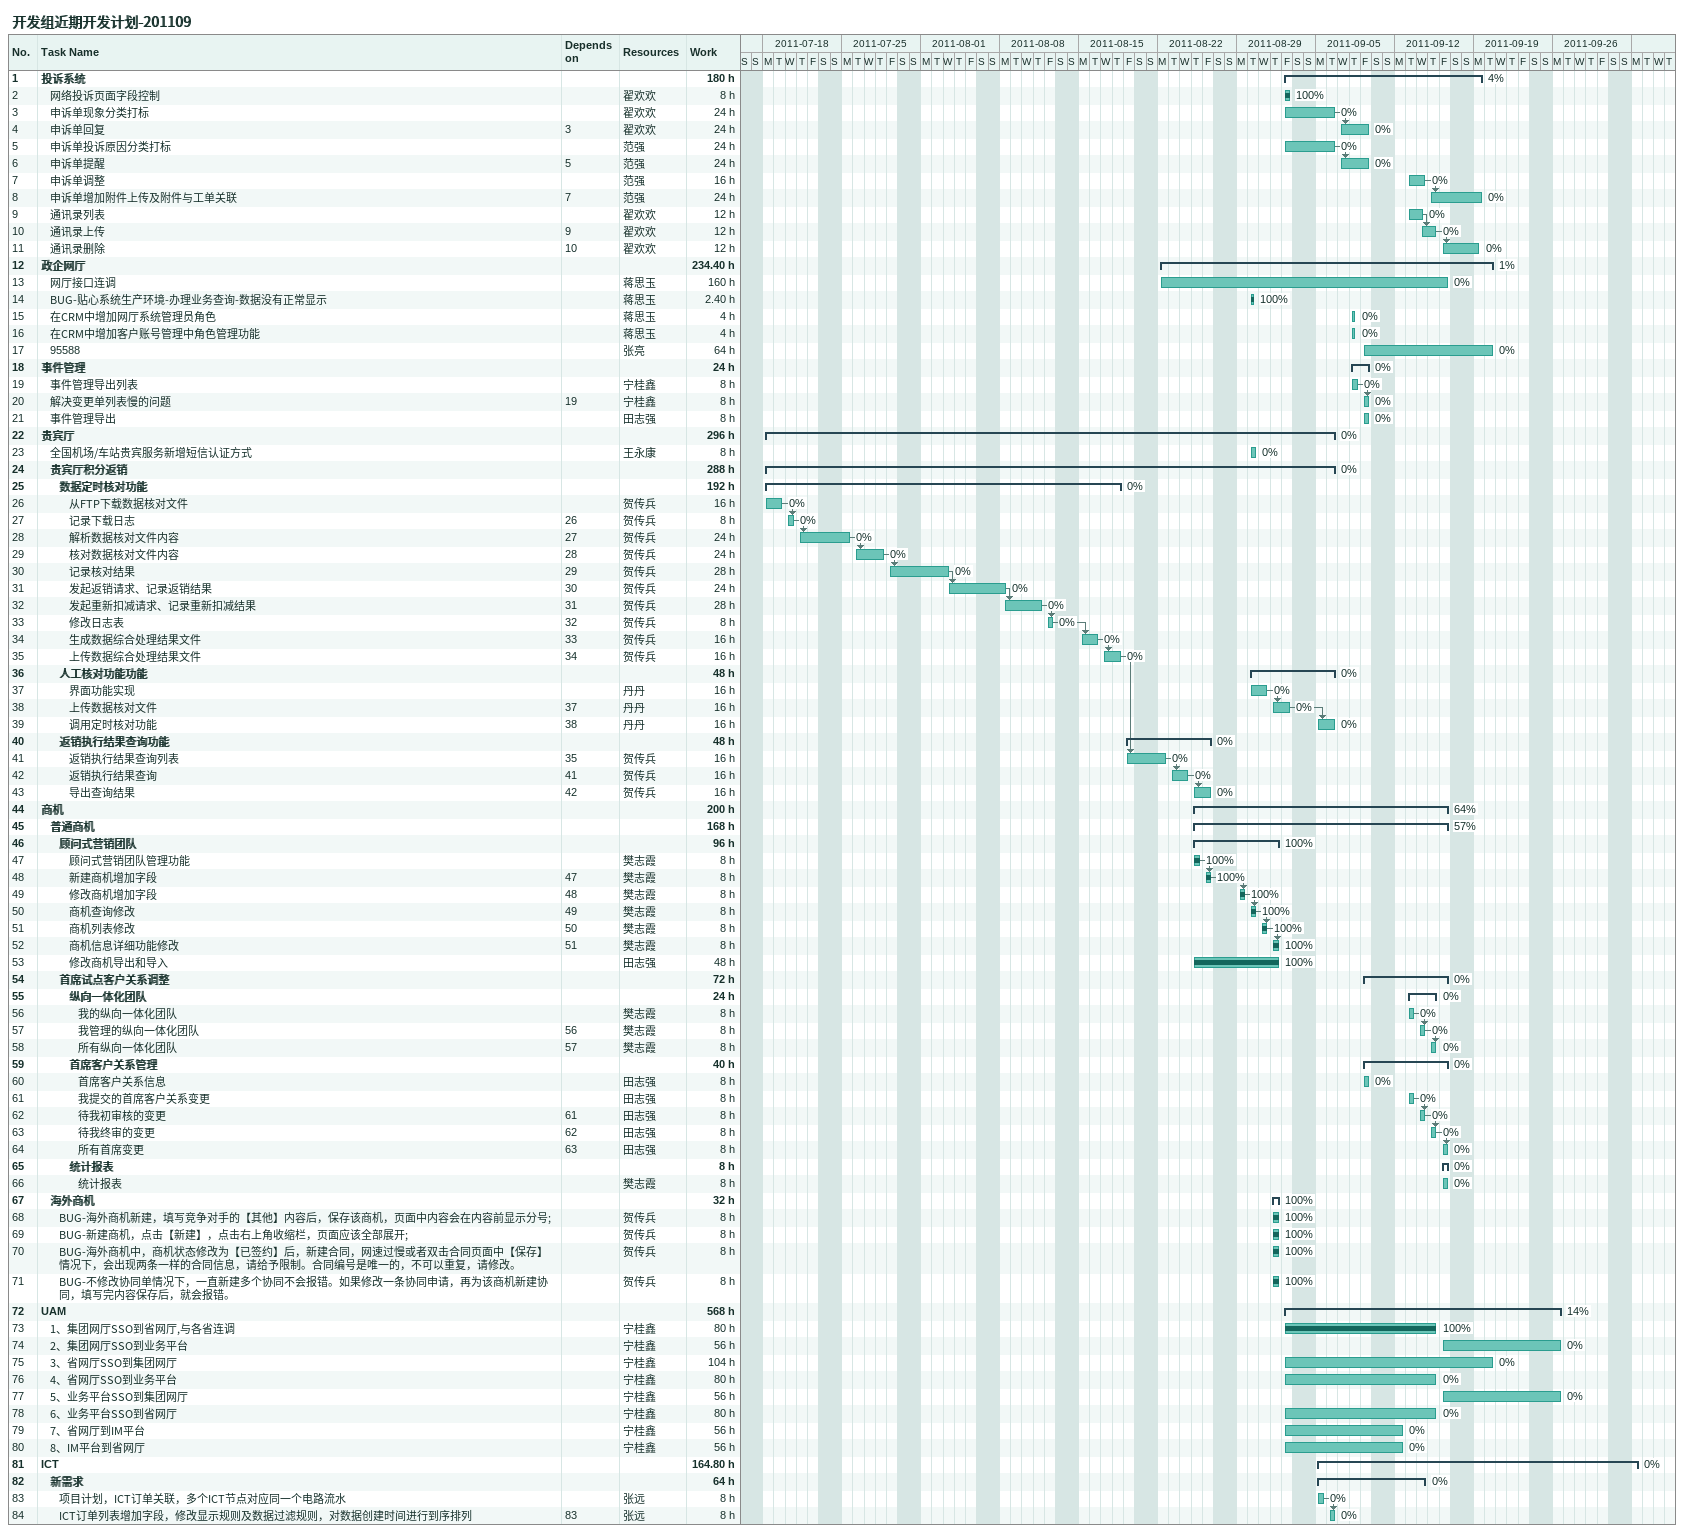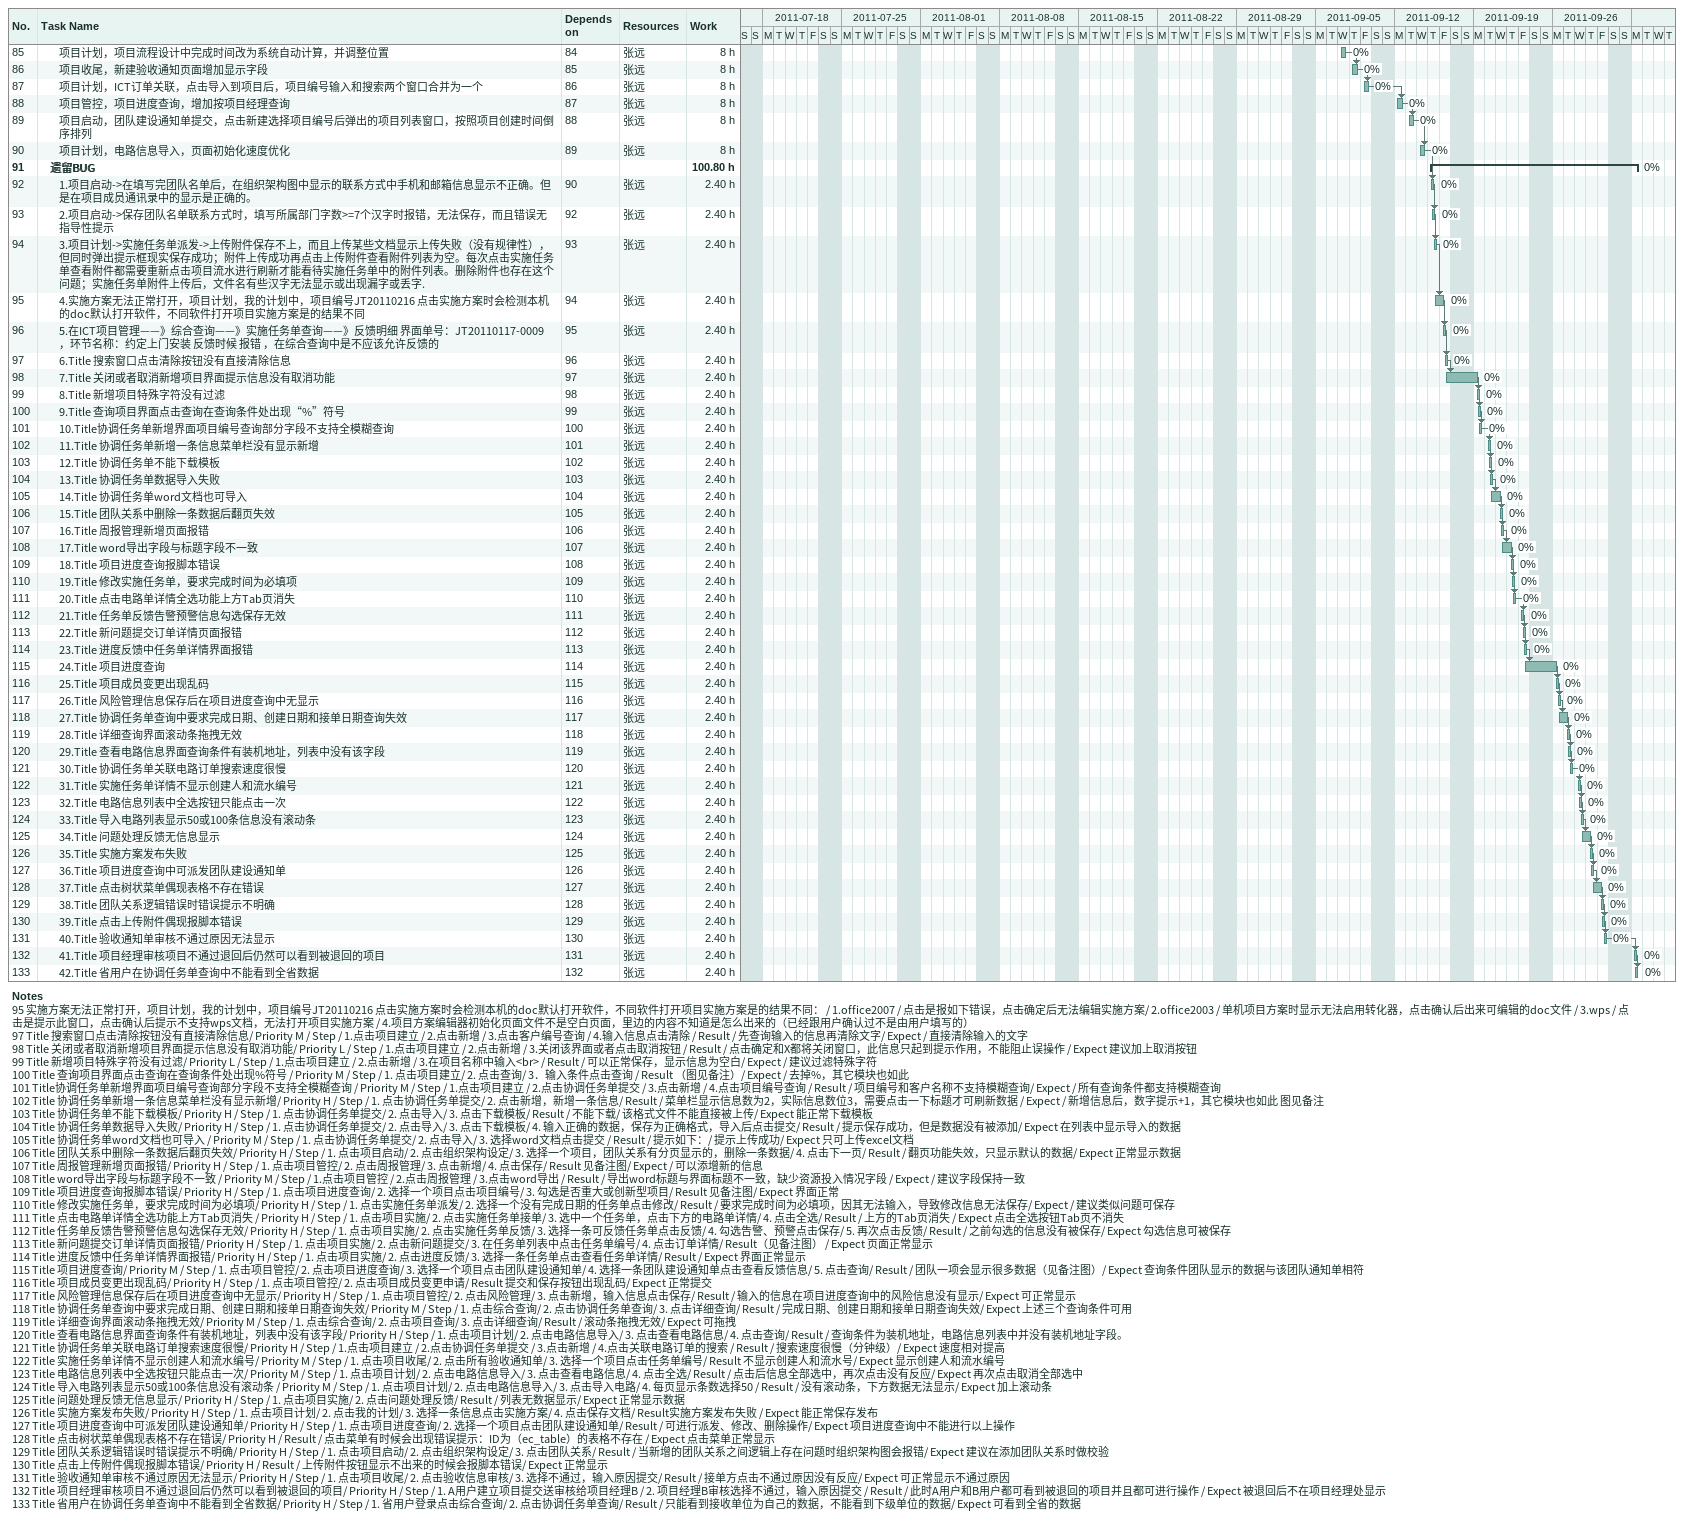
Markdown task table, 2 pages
开发组近期开发计划-201109

| ID | Level | Task | Start | Finish | Predecessors | Resources | % complete | Work (h) |
|---|---|---|---|---|---|---|---|---|
| 1 | 1 | **投诉系统** | 2011-09-02 | 2011-09-19 |  |  | 4 | 180 |
| 2 | 2 | 网络投诉页面字段控制 | 2011-09-02 | 2011-09-02 |  | 翟欢欢 | 100 | 8 |
| 3 | 2 | 申诉单现象分类打标 | 2011-09-02 | 2011-09-06 |  | 翟欢欢 | 0 | 24 |
| 4 | 2 | 申诉单回复 | 2011-09-07 | 2011-09-09 | 3 | 翟欢欢 | 0 | 24 |
| 5 | 2 | 申诉单投诉原因分类打标 | 2011-09-02 | 2011-09-06 |  | 范强 | 0 | 24 |
| 6 | 2 | 申诉单提醒 | 2011-09-07 | 2011-09-09 | 5 | 范强 | 0 | 24 |
| 7 | 2 | 申诉单调整 | 2011-09-13 | 2011-09-14 |  | 范强 | 0 | 16 |
| 8 | 2 | 申诉单增加附件上传及附件与工单关联 | 2011-09-15 | 2011-09-19 | 7 | 范强 | 0 | 24 |
| 9 | 2 | 通讯录列表 | 2011-09-13 | 2011-09-14 |  | 翟欢欢 | 0 | 12 |
| 10 | 2 | 通讯录上传 | 2011-09-14 | 2011-09-15 | 9 | 翟欢欢 | 0 | 12 |
| 11 | 2 | 通讯录删除 | 2011-09-16 | 2011-09-19 | 10 | 翟欢欢 | 0 | 12 |
| 12 | 1 | **政企网厅** | 2011-08-22 | 2011-09-20 |  |  | 1 | 234.40 |
| 13 | 2 | 网厅接口连调 | 2011-08-22 | 2011-09-16 |  | 蒋思玉 | 0 | 160 |
| 14 | 2 | BUG-贴心系统生产环境-办理业务查询-数据没有正常显示 | 2011-08-30 | 2011-08-30 |  | 蒋思玉 | 100 | 2.40 |
| 15 | 2 | 在CRM中增加网厅系统管理员角色 | 2011-09-08 | 2011-09-08 |  | 蒋思玉 | 0 | 4 |
| 16 | 2 | 在CRM中增加客户账号管理中角色管理功能 | 2011-09-08 | 2011-09-08 |  | 蒋思玉 | 0 | 4 |
| 17 | 2 | 95588 | 2011-09-09 | 2011-09-20 |  | 张亮 | 0 | 64 |
| 18 | 1 | **事件管理** | 2011-09-08 | 2011-09-09 |  |  | 0 | 24 |
| 19 | 2 | 事件管理导出列表 | 2011-09-08 | 2011-09-08 |  | 宁桂鑫 | 0 | 8 |
| 20 | 2 | 解决变更单列表慢的问题 | 2011-09-09 | 2011-09-09 | 19 | 宁桂鑫 | 0 | 8 |
| 21 | 2 | 事件管理导出 | 2011-09-09 | 2011-09-09 |  | 田志强 | 0 | 8 |
| 22 | 1 | **贵宾厅** | 2011-07-18 | 2011-09-06 |  |  | 0 | 296 |
| 23 | 2 | 全国机场/车站贵宾服务新增短信认证方式 | 2011-08-30 | 2011-08-30 |  | 王永康 | 0 | 8 |
| 24 | 2 | **贵宾厅积分返销** | 2011-07-18 | 2011-09-06 |  |  | 0 | 288 |
| 25 | 3 | **数据定时核对功能** | 2011-07-18 | 2011-08-18 |  |  | 0 | 192 |
| 26 | 4 | 从FTP下载数据核对文件 | 2011-07-18 | 2011-07-19 |  | 贺传兵 | 0 | 16 |
| 27 | 4 | 记录下载日志 | 2011-07-20 | 2011-07-20 | 26 | 贺传兵 | 0 | 8 |
| 28 | 4 | 解析数据核对文件内容 | 2011-07-21 | 2011-07-25 | 27 | 贺传兵 | 0 | 24 |
| 29 | 4 | 核对数据核对文件内容 | 2011-07-26 | 2011-07-28 | 28 | 贺传兵 | 0 | 24 |
| 30 | 4 | 记录核对结果 | 2011-07-29 | 2011-08-03 | 29 | 贺传兵 | 0 | 28 |
| 31 | 4 | 发起返销请求、记录返销结果 | 2011-08-03 | 2011-08-08 | 30 | 贺传兵 | 0 | 24 |
| 32 | 4 | 发起重新扣减请求、记录重新扣减结果 | 2011-08-08 | 2011-08-11 | 31 | 贺传兵 | 0 | 28 |
| 33 | 4 | 修改日志表 | 2011-08-12 | 2011-08-12 | 32 | 贺传兵 | 0 | 8 |
| 34 | 4 | 生成数据综合处理结果文件 | 2011-08-15 | 2011-08-16 | 33 | 贺传兵 | 0 | 16 |
| 35 | 4 | 上传数据综合处理结果文件 | 2011-08-17 | 2011-08-18 | 34 | 贺传兵 | 0 | 16 |
| 36 | 3 | **人工核对功能功能** | 2011-08-30 | 2011-09-06 |  |  | 0 | 48 |
| 37 | 4 | 界面功能实现 | 2011-08-30 | 2011-08-31 |  | 丹丹 | 0 | 16 |
| 38 | 4 | 上传数据核对文件 | 2011-09-01 | 2011-09-02 | 37 | 丹丹 | 0 | 16 |
| 39 | 4 | 调用定时核对功能 | 2011-09-05 | 2011-09-06 | 38 | 丹丹 | 0 | 16 |
| 40 | 3 | **返销执行结果查询功能** | 2011-08-19 | 2011-08-26 |  |  | 0 | 48 |
| 41 | 4 | 返销执行结果查询列表 | 2011-08-19 | 2011-08-22 | 35 | 贺传兵 | 0 | 16 |
| 42 | 4 | 返销执行结果查询 | 2011-08-23 | 2011-08-24 | 41 | 贺传兵 | 0 | 16 |
| 43 | 4 | 导出查询结果 | 2011-08-25 | 2011-08-26 | 42 | 贺传兵 | 0 | 16 |
| 44 | 1 | **商机** | 2011-08-25 | 2011-09-16 |  |  | 64 | 200 |
| 45 | 2 | **普通商机** | 2011-08-25 | 2011-09-16 |  |  | 57 | 168 |
| 46 | 3 | **顾问式营销团队** | 2011-08-25 | 2011-09-01 |  |  | 100 | 96 |
| 47 | 4 | 顾问式营销团队管理功能 | 2011-08-25 | 2011-08-25 |  | 樊志霞 | 100 | 8 |
| 48 | 4 | 新建商机增加字段 | 2011-08-26 | 2011-08-26 | 47 | 樊志霞 | 100 | 8 |
| 49 | 4 | 修改商机增加字段 | 2011-08-29 | 2011-08-29 | 48 | 樊志霞 | 100 | 8 |
| 50 | 4 | 商机查询修改 | 2011-08-30 | 2011-08-30 | 49 | 樊志霞 | 100 | 8 |
| 51 | 4 | 商机列表修改 | 2011-08-31 | 2011-08-31 | 50 | 樊志霞 | 100 | 8 |
| 52 | 4 | 商机信息详细功能修改 | 2011-09-01 | 2011-09-01 | 51 | 樊志霞 | 100 | 8 |
| 53 | 4 | 修改商机导出和导入 | 2011-08-25 | 2011-09-01 |  | 田志强 | 100 | 48 |
| 54 | 3 | **首席试点客户关系调整** | 2011-09-09 | 2011-09-16 |  |  | 0 | 72 |
| 55 | 4 | **纵向一体化团队** | 2011-09-13 | 2011-09-15 |  |  | 0 | 24 |
| 56 | 5 | 我的纵向一体化团队 | 2011-09-13 | 2011-09-13 |  | 樊志霞 | 0 | 8 |
| 57 | 5 | 我管理的纵向一体化团队 | 2011-09-14 | 2011-09-14 | 56 | 樊志霞 | 0 | 8 |
| 58 | 5 | 所有纵向一体化团队 | 2011-09-15 | 2011-09-15 | 57 | 樊志霞 | 0 | 8 |
| 59 | 4 | **首席客户关系管理** | 2011-09-09 | 2011-09-16 |  |  | 0 | 40 |
| 60 | 5 | 首席客户关系信息 | 2011-09-09 | 2011-09-09 |  | 田志强 | 0 | 8 |
| 61 | 5 | 我提交的首席客户关系变更 | 2011-09-13 | 2011-09-13 |  | 田志强 | 0 | 8 |
| 62 | 5 | 待我初审核的变更 | 2011-09-14 | 2011-09-14 | 61 | 田志强 | 0 | 8 |
| 63 | 5 | 待我终审的变更 | 2011-09-15 | 2011-09-15 | 62 | 田志强 | 0 | 8 |
| 64 | 5 | 所有首席变更 | 2011-09-16 | 2011-09-16 | 63 | 田志强 | 0 | 8 |
| 65 | 4 | **统计报表** | 2011-09-16 | 2011-09-16 |  |  | 0 | 8 |
| 66 | 5 | 统计报表 | 2011-09-16 | 2011-09-16 |  | 樊志霞 | 0 | 8 |
| 67 | 2 | **海外商机** | 2011-09-01 | 2011-09-01 |  |  | 100 | 32 |
| 68 | 3 | BUG-海外商机新建，填写竞争对手的【其他】内容后，保存该商机，页面中内容会在内容前显示分号; | 2011-09-01 | 2011-09-01 |  | 贺传兵 | 100 | 8 |
| 69 | 3 | BUG-新建商机，点击【新建】，点击右上角收缩栏，页面应该全部展开; | 2011-09-01 | 2011-09-01 |  | 贺传兵 | 100 | 8 |
| 70 | 3 | BUG-海外商机中，商机状态修改为【已签约】后，新建合同，网速过慢或者双击合同页面中【保存】情况下，会出现两条一样的合同信息，请给予限制。合同编号是唯一的，不可以重复，请修改。 | 2011-09-01 | 2011-09-01 |  | 贺传兵 | 100 | 8 |
| 71 | 3 | BUG-不修改协同单情况下，一直新建多个协同不会报错。如果修改一条协同申请，再为该商机新建协同，填写完内容保存后，就会报错。 | 2011-09-01 | 2011-09-01 |  | 贺传兵 | 100 | 8 |
| 72 | 1 | **UAM** | 2011-09-02 | 2011-09-26 |  |  | 14 | 568 |
| 73 | 2 | 1、集团网厅SSO到省网厅,与各省连调 | 2011-09-02 | 2011-09-15 |  | 宁桂鑫 | 100 | 80 |
| 74 | 2 | 2、集团网厅SSO到业务平台 | 2011-09-16 | 2011-09-26 |  | 宁桂鑫 | 0 | 56 |
| 75 | 2 | 3、省网厅SSO到集团网厅 | 2011-09-02 | 2011-09-20 |  | 宁桂鑫 | 0 | 104 |
| 76 | 2 | 4、省网厅SSO到业务平台 | 2011-09-02 | 2011-09-15 |  | 宁桂鑫 | 0 | 80 |
| 77 | 2 | 5、业务平台SSO到集团网厅 | 2011-09-16 | 2011-09-26 |  | 宁桂鑫 | 0 | 56 |
| 78 | 2 | 6、业务平台SSO到省网厅 | 2011-09-02 | 2011-09-15 |  | 宁桂鑫 | 0 | 80 |
| 79 | 2 | 7、省网厅到IM平台 | 2011-09-02 | 2011-09-12 |  | 宁桂鑫 | 0 | 56 |
| 80 | 2 | 8、IM平台到省网厅 | 2011-09-02 | 2011-09-12 |  | 宁桂鑫 | 0 | 56 |
| 81 | 1 | **ICT** | 2011-09-05 | 2011-10-03 |  |  | 0 | 164.80 |
| 82 | 2 | **新需求** | 2011-09-05 | 2011-09-14 |  |  | 0 | 64 |
| 83 | 3 | 项目计划，ICT订单关联，多个ICT节点对应同一个电路流水 | 2011-09-05 | 2011-09-05 |  | 张远 | 0 | 8 |
| 84 | 3 | ICT订单列表增加字段，修改显示规则及数据过滤规则，对数据创建时间进行到序排列 | 2011-09-06 | 2011-09-06 | 83 | 张远 | 0 | 8 |
| 85 | 3 | 项目计划，项目流程设计中完成时间改为系统自动计算，并调整位置 | 2011-09-07 | 2011-09-07 | 84 | 张远 | 0 | 8 |
| 86 | 3 | 项目收尾，新建验收通知页面增加显示字段 | 2011-09-08 | 2011-09-08 | 85 | 张远 | 0 | 8 |
| 87 | 3 | 项目计划，ICT订单关联，点击导入到项目后，项目编号输入和搜索两个窗口合并为一个 | 2011-09-09 | 2011-09-09 | 86 | 张远 | 0 | 8 |
| 88 | 3 | 项目管控，项目进度查询，增加按项目经理查询 | 2011-09-12 | 2011-09-12 | 87 | 张远 | 0 | 8 |
| 89 | 3 | 项目启动，团队建设通知单提交，点击新建选择项目编号后弹出的项目列表窗口，按照项目创建时间倒序排列 | 2011-09-13 | 2011-09-13 | 88 | 张远 | 0 | 8 |
| 90 | 3 | 项目计划，电路信息导入，页面初始化速度优化 | 2011-09-14 | 2011-09-14 | 89 | 张远 | 0 | 8 |
| 91 | 2 | **遗留BUG** | 2011-09-15 | 2011-10-03 |  |  | 0 | 100.80 |
| 92 | 3 | 1.项目启动->在填写完团队名单后，在组织架构图中显示的联系方式中手机和邮箱信息显示不正确。但是在项目成员通讯录中的显示是正确的。 | 2011-09-15 | 2011-09-15 | 90 | 张远 | 0 | 2.40 |
| 93 | 3 | 2.项目启动->保存团队名单联系方式时，填写所属部门字数>=7个汉字时报错，无法保存，而且错误无指导性提示 | 2011-09-15 | 2011-09-15 | 92 | 张远 | 0 | 2.40 |
| 94 | 3 | 3.项目计划->实施任务单派发->上传附件保存不上，而且上传某些文档显示上传失败（没有规律性），但同时弹出提示框现实保存成功；附件上传成功再点击上传附件查看附件列表为空。每次点击实施任务单查看附件都需要重新点击项目流水进行刷新才能看待实施任务单中的附件列表。删除附件也存在这个问题；实施任务单附件上传后，文件名有些汉字无法显示或出现漏字或丢字. | 2011-09-15 | 2011-09-15 | 93 | 张远 | 0 | 2.40 |
| 95 | 3 | 4.实施方案无法正常打开，项目计划，我的计划中，项目编号JT20110216 点击实施方案时会检测本机的doc默认打开软件，不同软件打开项目实施方案是的结果不同 | 2011-09-15 | 2011-09-16 | 94 | 张远 | 0 | 2.40 |
| 96 | 3 | 5.在ICT项目管理——》综合查询——》实施任务单查询——》反馈明细 界面单号：JT20110117-0009 ，环节名称：约定上门安装 反馈时候 报错 ，在综合查询中是不应该允许反馈的 | 2011-09-16 | 2011-09-16 | 95 | 张远 | 0 | 2.40 |
| 97 | 3 | 6.Title 搜索窗口点击清除按钮没有直接清除信息 | 2011-09-16 | 2011-09-16 | 96 | 张远 | 0 | 2.40 |
| 98 | 3 | 7.Title 关闭或者取消新增项目界面提示信息没有取消功能 | 2011-09-16 | 2011-09-19 | 97 | 张远 | 0 | 2.40 |
| 99 | 3 | 8.Title 新增项目特殊字符没有过滤 | 2011-09-19 | 2011-09-19 | 98 | 张远 | 0 | 2.40 |
| 100 | 3 | 9.Title 查询项目界面点击查询在查询条件处出现“%”符号 | 2011-09-19 | 2011-09-19 | 99 | 张远 | 0 | 2.40 |
| 101 | 3 | 10.Title协调任务单新增界面项目编号查询部分字段不支持全模糊查询 | 2011-09-19 | 2011-09-19 | 100 | 张远 | 0 | 2.40 |
| 102 | 3 | 11.Title 协调任务单新增一条信息菜单栏没有显示新增 | 2011-09-20 | 2011-09-20 | 101 | 张远 | 0 | 2.40 |
| 103 | 3 | 12.Title 协调任务单不能下载模板 | 2011-09-20 | 2011-09-20 | 102 | 张远 | 0 | 2.40 |
| 104 | 3 | 13.Title 协调任务单数据导入失败 | 2011-09-20 | 2011-09-20 | 103 | 张远 | 0 | 2.40 |
| 105 | 3 | 14.Title 协调任务单word文档也可导入 | 2011-09-20 | 2011-09-21 | 104 | 张远 | 0 | 2.40 |
| 106 | 3 | 15.Title 团队关系中删除一条数据后翻页失效 | 2011-09-21 | 2011-09-21 | 105 | 张远 | 0 | 2.40 |
| 107 | 3 | 16.Title 周报管理新增页面报错 | 2011-09-21 | 2011-09-21 | 106 | 张远 | 0 | 2.40 |
| 108 | 3 | 17.Title word导出字段与标题字段不一致 | 2011-09-21 | 2011-09-22 | 107 | 张远 | 0 | 2.40 |
| 109 | 3 | 18.Title 项目进度查询报脚本错误 | 2011-09-22 | 2011-09-22 | 108 | 张远 | 0 | 2.40 |
| 110 | 3 | 19.Title 修改实施任务单，要求完成时间为必填项 | 2011-09-22 | 2011-09-22 | 109 | 张远 | 0 | 2.40 |
| 111 | 3 | 20.Title 点击电路单详情全选功能上方Tab页消失 | 2011-09-22 | 2011-09-22 | 110 | 张远 | 0 | 2.40 |
| 112 | 3 | 21.Title 任务单反馈告警预警信息勾选保存无效 | 2011-09-23 | 2011-09-23 | 111 | 张远 | 0 | 2.40 |
| 113 | 3 | 22.Title 新问题提交订单详情页面报错 | 2011-09-23 | 2011-09-23 | 112 | 张远 | 0 | 2.40 |
| 114 | 3 | 23.Title 进度反馈中任务单详情界面报错 | 2011-09-23 | 2011-09-23 | 113 | 张远 | 0 | 2.40 |
| 115 | 3 | 24.Title 项目进度查询 | 2011-09-23 | 2011-09-26 | 114 | 张远 | 0 | 2.40 |
| 116 | 3 | 25.Title 项目成员变更出现乱码 | 2011-09-26 | 2011-09-26 | 115 | 张远 | 0 | 2.40 |
| 117 | 3 | 26.Title 风险管理信息保存后在项目进度查询中无显示 | 2011-09-26 | 2011-09-26 | 116 | 张远 | 0 | 2.40 |
| 118 | 3 | 27.Title 协调任务单查询中要求完成日期、创建日期和接单日期查询失效 | 2011-09-26 | 2011-09-27 | 117 | 张远 | 0 | 2.40 |
| 119 | 3 | 28.Title 详细查询界面滚动条拖拽无效 | 2011-09-27 | 2011-09-27 | 118 | 张远 | 0 | 2.40 |
| 120 | 3 | 29.Title 查看电路信息界面查询条件有装机地址，列表中没有该字段 | 2011-09-27 | 2011-09-27 | 119 | 张远 | 0 | 2.40 |
| 121 | 3 | 30.Title 协调任务单关联电路订单搜索速度很慢 | 2011-09-27 | 2011-09-27 | 120 | 张远 | 0 | 2.40 |
| 122 | 3 | 31.Title 实施任务单详情不显示创建人和流水编号 | 2011-09-28 | 2011-09-28 | 121 | 张远 | 0 | 2.40 |
| 123 | 3 | 32.Title 电路信息列表中全选按钮只能点击一次 | 2011-09-28 | 2011-09-28 | 122 | 张远 | 0 | 2.40 |
| 124 | 3 | 33.Title 导入电路列表显示50或100条信息没有滚动条 | 2011-09-28 | 2011-09-28 | 123 | 张远 | 0 | 2.40 |
| 125 | 3 | 34.Title 问题处理反馈无信息显示 | 2011-09-28 | 2011-09-29 | 124 | 张远 | 0 | 2.40 |
| 126 | 3 | 35.Title 实施方案发布失败 | 2011-09-29 | 2011-09-29 | 125 | 张远 | 0 | 2.40 |
| 127 | 3 | 36.Title 项目进度查询中可派发团队建设通知单 | 2011-09-29 | 2011-09-29 | 126 | 张远 | 0 | 2.40 |
| 128 | 3 | 37.Title 点击树状菜单偶现表格不存在错误 | 2011-09-29 | 2011-09-30 | 127 | 张远 | 0 | 2.40 |
| 129 | 3 | 38.Title 团队关系逻辑错误时错误提示不明确 | 2011-09-30 | 2011-09-30 | 128 | 张远 | 0 | 2.40 |
| 130 | 3 | 39.Title 点击上传附件偶现报脚本错误 | 2011-09-30 | 2011-09-30 | 129 | 张远 | 0 | 2.40 |
| 131 | 3 | 40.Title 验收通知单审核不通过原因无法显示 | 2011-09-30 | 2011-09-30 | 130 | 张远 | 0 | 2.40 |
| 132 | 3 | 41.Title 项目经理审核项目不通过退回后仍然可以看到被退回的项目 | 2011-10-03 | 2011-10-03 | 131 | 张远 | 0 | 2.40 |
| 133 | 3 | 42.Title 省用户在协调任务单查询中不能看到全省数据 | 2011-10-03 | 2011-10-03 | 132 | 张远 | 0 | 2.40 |

Notes
- 95: 实施方案无法正常打开，项目计划，我的计划中，项目编号JT20110216 点击实施方案时会检测本机的doc默认打开软件，不同软件打开项目实施方案是的结果不同： / 1.office2007 / 点击是报如下错误，点击确定后无法编辑实施方案 / 2.office2003 / 单机项目方案时显示无法启用转化器，点击确认后出来可编辑的doc文件 / 3.wps / 点击是提示此窗口，点击确认后提示不支持wps文档，无法打开项目实施方案 / 4.项目方案编辑器初始化页面文件不是空白页面，里边的内容不知道是怎么出来的（已经跟用户确认过不是由用户填写的）
- 97: Title 搜索窗口点击清除按钮没有直接清除信息 / Priority M / Step / 1.点击项目建立 / 2.点击新增 / 3.点击客户编号查询 / 4.输入信息点击清除 / Result / 先查询输入的信息再清除文字 / Expect / 直接清除输入的文字
- 98: Title 关闭或者取消新增项目界面提示信息没有取消功能 / Priority L / Step / 1.点击项目建立 / 2.点击新增 / 3.关闭该界面或者点击取消按钮 / Result / 点击确定和X都将关闭窗口，此信息只起到提示作用，不能阻止误操作 / Expect 建议加上取消按钮
- 99: Title 新增项目特殊字符没有过滤 / Priority L / Step / 1.点击项目建立 / 2.点击新增 / 3.在项目名称中输入<br> / Result / 可以正常保存，显示信息为空白 / Expect / 建议过滤特殊字符
- 100: Title 查询项目界面点击查询在查询条件处出现%符号 / Priority M / Step / 1. 点击项目建立 / 2. 点击查询 / 3．输入条件点击查询 / Result （图见备注） / Expect / 去掉%，其它模块也如此
- 101: Title协调任务单新增界面项目编号查询部分字段不支持全模糊查询 / Priority M / Step / 1.点击项目建立 / 2.点击协调任务单提交 / 3.点击新增 / 4.点击项目编号查询 / Result / 项目编号和客户名称不支持模糊查询 / Expect / 所有查询条件都支持模糊查询
- 102: Title 协调任务单新增一条信息菜单栏没有显示新增 / Priority H / Step / 1. 点击协调任务单提交 / 2. 点击新增，新增一条信息 / Result / 菜单栏显示信息数为2，实际信息数位3，需要点击一下标题才可刷新数据 / Expect / 新增信息后，数字提示+1，其它模块也如此 图见备注
- 103: Title 协调任务单不能下载模板 / Priority H / Step / 1. 点击协调任务单提交 / 2. 点击导入 / 3. 点击下载模板 / Result / 不能下载 / 该格式文件不能直接被上传 / Expect 能正常下载模板
- 104: Title 协调任务单数据导入失败 / Priority H / Step / 1. 点击协调任务单提交 / 2. 点击导入 / 3. 点击下载模板 / 4. 输入正确的数据，保存为正确格式，导入后点击提交 / Result / 提示保存成功，但是数据没有被添加 / Expect 在列表中显示导入的数据
- 105: Title 协调任务单word文档也可导入 / Priority M / Step / 1. 点击协调任务单提交 / 2. 点击导入 / 3. 选择word文档点击提交 / Result / 提示如下： / 提示上传成功 / Expect 只可上传excel文档
- 106: Title 团队关系中删除一条数据后翻页失效 / Priority H / Step / 1. 点击项目启动 / 2. 点击组织架构设定 / 3. 选择一个项目，团队关系有分页显示的，删除一条数据 / 4. 点击下一页 / Result / 翻页功能失效，只显示默认的数据 / Expect 正常显示数据
- 107: Title 周报管理新增页面报错 / Priority H / Step / 1. 点击项目管控 / 2. 点击周报管理 / 3. 点击新增 / 4. 点击保存 / Result 见备注图 / Expect / 可以添增新的信息
- 108: Title word导出字段与标题字段不一致 / Priority M / Step / 1.点击项目管控 / 2.点击周报管理 / 3.点击word导出 / Result / 导出word标题与界面标题不一致，缺少资源投入情况字段 / Expect / 建议字段保持一致
- 109: Title 项目进度查询报脚本错误 / Priority H / Step / 1. 点击项目进度查询 / 2. 选择一个项目点击项目编号 / 3. 勾选是否重大或创新型项目 / Result 见备注图 / Expect 界面正常
- 110: Title 修改实施任务单，要求完成时间为必填项 / Priority H / Step / 1. 点击实施任务单派发 / 2. 选择一个没有完成日期的任务单点击修改 / Result / 要求完成时间为必填项，因其无法输入，导致修改信息无法保存 / Expect / 建议类似问题可保存
- 111: Title 点击电路单详情全选功能上方Tab页消失 / Priority H / Step / 1. 点击项目实施 / 2. 点击实施任务单接单 / 3. 选中一个任务单，点击下方的电路单详情 / 4. 点击全选 / Result / 上方的Tab页消失 / Expect 点击全选按钮Tab页不消失
- 112: Title 任务单反馈告警预警信息勾选保存无效 / Priority H / Step / 1. 点击项目实施 / 2. 点击实施任务单反馈 / 3. 选择一条可反馈任务单点击反馈 / 4. 勾选告警、预警点击保存 / 5. 再次点击反馈 / Result / 之前勾选的信息没有被保存 / Expect 勾选信息可被保存
- 113: Title 新问题提交订单详情页面报错 / Priority H / Step / 1. 点击项目实施 / 2. 点击新问题提交 / 3. 在任务单列表中点击任务单编号 / 4. 点击订单详情 / Result（见备注图） / Expect 页面正常显示
- 114: Title 进度反馈中任务单详情界面报错 / Priority H / Step / 1. 点击项目实施 / 2. 点击进度反馈 / 3. 选择一条任务单点击查看任务单详情 / Result / Expect 界面正常显示
- 115: Title 项目进度查询 / Priority M / Step / 1. 点击项目管控 / 2. 点击项目进度查询 / 3. 选择一个项目点击团队建设通知单 / 4. 选择一条团队建设通知单点击查看反馈信息 / 5. 点击查询 / Result / 团队一项会显示很多数据（见备注图） / Expect 查询条件团队显示的数据与该团队通知单相符
- 116: Title 项目成员变更出现乱码 / Priority H / Step / 1. 点击项目管控 / 2. 点击项目成员变更申请 / Result 提交和保存按钮出现乱码 / Expect 正常提交
- 117: Title 风险管理信息保存后在项目进度查询中无显示 / Priority H / Step / 1. 点击项目管控 / 2. 点击风险管理 / 3. 点击新增，输入信息点击保存 / Result / 输入的信息在项目进度查询中的风险信息没有显示 / Expect 可正常显示
- 118: Title 协调任务单查询中要求完成日期、创建日期和接单日期查询失效 / Priority M / Step / 1. 点击综合查询 / 2. 点击协调任务单查询 / 3. 点击详细查询 / Result / 完成日期、创建日期和接单日期查询失效 / Expect 上述三个查询条件可用
- 119: Title 详细查询界面滚动条拖拽无效 / Priority M / Step / 1. 点击综合查询 / 2. 点击项目查询 / 3. 点击详细查询 / Result / 滚动条拖拽无效 / Expect 可拖拽
- 120: Title 查看电路信息界面查询条件有装机地址，列表中没有该字段 / Priority H / Step / 1. 点击项目计划 / 2. 点击电路信息导入 / 3. 点击查看电路信息 / 4. 点击查询 / Result / 查询条件为装机地址，电路信息列表中并没有装机地址字段。
- 121: Title 协调任务单关联电路订单搜索速度很慢 / Priority H / Step / 1.点击项目建立 / 2.点击协调任务单提交 / 3.点击新增 / 4.点击关联电路订单的搜索 / Result / 搜索速度很慢（分钟级） / Expect 速度相对提高
- 122: Title 实施任务单详情不显示创建人和流水编号 / Priority M / Step / 1. 点击项目收尾 / 2. 点击所有验收通知单 / 3. 选择一个项目点击任务单编号 / Result 不显示创建人和流水号 / Expect 显示创建人和流水编号
- 123: Title 电路信息列表中全选按钮只能点击一次 / Priority M / Step / 1. 点击项目计划 / 2. 点击电路信息导入 / 3. 点击查看电路信息 / 4. 点击全选 / Result / 点击后信息全部选中，再次点击没有反应 / Expect 再次点击取消全部选中
- 124: Title 导入电路列表显示50或100条信息没有滚动条 / Priority M / Step / 1. 点击项目计划 / 2. 点击电路信息导入 / 3. 点击导入电路 / 4. 每页显示条数选择50 / Result / 没有滚动条，下方数据无法显示 / Expect 加上滚动条
- 125: Title 问题处理反馈无信息显示 / Priority H / Step / 1. 点击项目实施 / 2. 点击问题处理反馈 / Result / 列表无数据显示 / Expect 正常显示数据
- 126: Title 实施方案发布失败 / Priority H / Step / 1. 点击项目计划 / 2. 点击我的计划 / 3. 选择一条信息点击实施方案 / 4. 点击保存文档 / Result实施方案发布失败 / Expect 能正常保存发布
- 127: Title 项目进度查询中可派发团队建设通知单 / Priority H / Step / 1. 点击项目进度查询 / 2. 选择一个项目点击团队建设通知单 / Result / 可进行派发、修改、删除操作 / Expect 项目进度查询中不能进行以上操作
- 128: Title 点击树状菜单偶现表格不存在错误 / Priority H / Result / 点击菜单有时候会出现错误提示：ID为（ec_table）的表格不存在 / Expect 点击菜单正常显示
- 129: Title 团队关系逻辑错误时错误提示不明确 / Priority H / Step / 1. 点击项目启动 / 2. 点击组织架构设定 / 3. 点击团队关系 / Result / 当新增的团队关系之间逻辑上存在问题时组织架构图会报错 / Expect 建议在添加团队关系时做校验
- 130: Title 点击上传附件偶现报脚本错误 / Priority H / Result / 上传附件按钮显示不出来的时候会报脚本错误 / Expect 正常显示
- 131: Title 验收通知单审核不通过原因无法显示 / Priority H / Step / 1. 点击项目收尾 / 2. 点击验收信息审核 / 3. 选择不通过，输入原因提交 / Result / 接单方点击不通过原因没有反应 / Expect 可正常显示不通过原因
- 132: Title 项目经理审核项目不通过退回后仍然可以看到被退回的项目 / Priority H / Step / 1. A用户建立项目提交送审核给项目经理B / 2. 项目经理B审核选择不通过，输入原因提交 / Result / 此时A用户和B用户都可看到被退回的项目并且都可进行操作 / Expect 被退回后不在项目经理处显示
- 133: Title 省用户在协调任务单查询中不能看到全省数据 / Priority H / Step / 1. 省用户登录点击综合查询 / 2. 点击协调任务单查询 / Result / 只能看到接收单位为自己的数据，不能看到下级单位的数据 / Expect 可看到全省的数据
